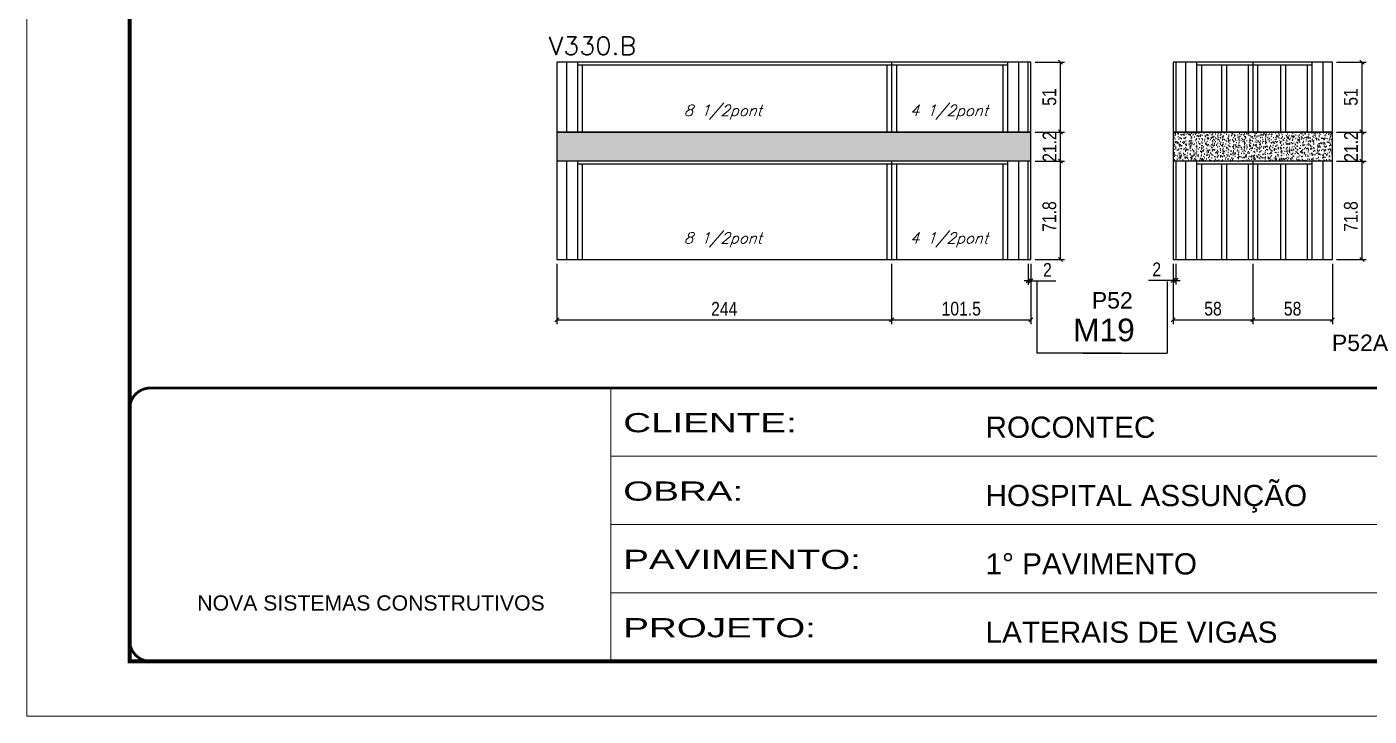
# Model space of a CAD drawing. Extents: x 137137 to 143418, y 10464 to 34486.
# Drawn here: x 141892 to 142871, y 23099 to 23601 of the extents above; entities that cross this region are included whole.
import ezdxf

# ---------------------------------------------------------------- set-up
doc = ezdxf.new("R2010")
doc.units = 0
doc.linetypes.add('CONTINUO', pattern=[0])
doc.linetypes.add('DASHED', pattern=[0.75, 0.5, -0.25])
for name, color, linetype in [('5', 5, 'Continuous'), ('COTA', 241, 'Continuous'), ('NOMENCLATURA', 7, 'Continuous'), ('Painéis', 200, 'Continuous'), ('SARR_2.2x7', 40, 'Continuous'), ('SARR_3.5x7', 81, 'Continuous'), ('texto', 7, 'Continuous')]:
    doc.layers.add(name, color=color, linetype=linetype)
for name, color, linetype, lineweight in [('Folhas', 255, 'Continuous', 9), ('SARRAFO DE PRESSAO', 251, 'DASHED', 9), ('Texto Seção', 7, 'Continuous', 15)]:
    doc.layers.add(name, color=color, linetype=linetype, lineweight=lineweight)
doc.styles.add('ARIAL', font='arial.ttf')
doc.styles.add('COTA TECNICA', font='techl___.ttf', dxfattribs={"height": 10})
doc.styles.add('REGUA-120', font='ROMANS.shx', dxfattribs={"height": 15})
doc.styles.add('Romans', font='romans.shx')
doc.styles.get("Standard").update_dxf_attribs({"font": 'arial.ttf'})
doc.styles.add('Tecnologia', font='')
doc.styles.get('Tecnologia').set_extended_font_data('Forgotten Futurist')
doc.dimstyles.new('PAINEL', dxfattribs={"dimtxt": 10, "dimasz": 3, "dimexe": 3, "dimexo": 3, "dimgap": 3, "dimtad": 1, "dimdec": 1, "dimzin": 12, "dimdsep": 46, "dimtxsty": 'COTA TECNICA', "dimblk1": 'OBLIQUE', "dimblk2": 'OBLIQUE', "dimsah": 1, "dimcen": 0.9, "dimclrd": 4, "dimclre": 4, "dimclrt": 240, "dimadec": 1, "dimazin": 3, "dimtfac": 1, "dimtdec": 1, "dimtmove": 0, "dimatfit": 3, "dimfxl": 1, "dimtolj": 1, "dimtzin": 12, "dimarcsym": 0})

# ---------------------------------------------------------------- blocks, each defined once
blk = doc.blocks.new('9999999999')
at = {"color": 30, "linetype": 'CONTINUO'}
for p, q in [((98564.56, 34230.21), (98564.56, 34429.45)), ((98564.56, 34379.64), (99583.98, 34379.64)), ((98564.56, 34329.83), (99487.98, 34329.83)), ((98564.56, 34280.02), (99487.98, 34280.02))]:
    blk.add_line(p, q, dxfattribs=at)
at = {"color": 30, "linetype": 'CONTINUO', "const_width": 2}
blk.add_lwpolyline([(99583.98, 34230.21), (99583.98, 34414.45, 0.414214), (99568.98, 34429.45), (98228.98, 34429.45, 0.414214), (98213.98, 34414.45), (98213.98, 34245.21, 0.414214), (98228.98, 34230.21), (99583.98, 34230.21)], format="xyb", dxfattribs=at)
at = {"layer": 'Folhas'}
blk.add_lwpolyline([(98138.98, 34190.21), (99623.98, 34190.21), (99623.98, 35240.21), (98138.98, 35240.21)], close=True, dxfattribs=at)
at = {"layer": 'Folhas', "color": 30, "const_width": 3}
blk.add_lwpolyline([(98213.98, 34230.21), (99583.98, 34230.21), (99583.98, 35200.21), (98213.98, 35200.21)], close=True, dxfattribs=at)
at = {"color": 7, "linetype": 'Continuous', "ltscale": 5, "style": 'ARIAL'}
for s, height, p in [('ROCONTEC', 15.483, (98837.68, 34393.13)), ('HOSPITAL ASSUNÇÃO', 15.4829, (98837.68, 34343.32)), ('1° PAVIMENTO', 15.4829, (98837.68, 34293.51)), ('NOVA SISTEMAS CONSTRUTIVOS', 11.0592, (98263.19, 34267.21)), ('LATERAIS DE VIGAS', 15.4829, (98837.68, 34243.7))]:
    blk.add_text(s, height=height, dxfattribs=at).set_placement(p)
at = {"layer": 'Folhas', "color": 7, "style": 'Tecnologia', "width": 1.5}
for s, p in [('CLIENTE:', (98573.65, 34397.17)), ('OBRA:', (98573.65, 34347.31)), ('PAVIMENTO:', (98573.65, 34297.5)), ('PROJETO:', (98573.65, 34247.69))]:
    blk.add_text(s, height=14, dxfattribs=at).set_placement(p)
blk = doc.blocks.new('_Oblique')
at = {"color": 0, "linetype": 'ByBlock', "lineweight": -2}
blk.add_line((-0.5, -0.5), (0.5, 0.5), dxfattribs=at)
blk = doc.blocks.new('*D1136')
at = {"layer": 'COTA', "color": 4, "linetype": 'ByBlock', "lineweight": -2, "transparency": 16777216}
for p, q in [((142627.03, 23503.25), (142648.63, 23503.25)), ((142645.63, 23431.45), (142645.63, 23503.25)), ((142627.03, 23431.45), (142648.63, 23431.45))]:
    blk.add_line(p, q, dxfattribs=at)
at = {"layer": 'Defpoints', "color": 0, "linetype": 'ByBlock', "transparency": 16777216}
for p in [(142624.03, 23503.25), (142645.63, 23503.25), (142624.03, 23431.45)]:
    blk.add_point(p, dxfattribs=at)
at = {"layer": 'COTA', "color": 4, "linetype": 'ByBlock', "lineweight": -2, "transparency": 16777216, "xscale": 3, "yscale": 3, "zscale": 3}
for p, rotation in [((142645.63, 23503.25), 90), ((142645.63, 23431.45), 270)]:
    blk.add_blockref('_Oblique', p, dxfattribs=dict(at, rotation=rotation))
at = {"layer": 'COTA', "color": 240, "linetype": 'ByBlock', "transparency": 16777216, "insert": (142637.53, 23462.85), "char_height": 10, "attachment_point": 5, "rotation": 90, "style": 'COTA TECNICA'}
blk.add_mtext('\\A1;71.8', dxfattribs=at)
blk = doc.blocks.new('*D1137')
at = {"layer": 'COTA', "color": 4, "linetype": 'ByBlock', "lineweight": -2, "transparency": 16777216}
for p, q in [((142627.03, 23524.45), (142648.63, 23524.45)), ((142645.63, 23503.25), (142645.63, 23524.45)), ((142627.03, 23503.25), (142648.63, 23503.25))]:
    blk.add_line(p, q, dxfattribs=at)
at = {"layer": 'Defpoints', "color": 0, "linetype": 'ByBlock', "transparency": 16777216}
for p in [(142624.03, 23524.45), (142645.63, 23524.45), (142624.03, 23503.25)]:
    blk.add_point(p, dxfattribs=at)
at = {"layer": 'COTA', "color": 4, "linetype": 'ByBlock', "lineweight": -2, "transparency": 16777216, "xscale": 3, "yscale": 3, "zscale": 3}
for p, rotation in [((142645.63, 23524.45), 90), ((142645.63, 23503.25), 270)]:
    blk.add_blockref('_Oblique', p, dxfattribs=dict(at, rotation=rotation))
at = {"layer": 'COTA', "color": 240, "linetype": 'ByBlock', "transparency": 16777216, "insert": (142637.57, 23513.85), "char_height": 10, "attachment_point": 5, "rotation": 90, "style": 'COTA TECNICA'}
blk.add_mtext('\\A1;21.2', dxfattribs=at)
blk = doc.blocks.new('*D1138')
at = {"layer": 'COTA', "color": 4, "linetype": 'ByBlock', "lineweight": -2, "transparency": 16777216}
for p, q in [((142278.53, 23428.45), (142278.53, 23384.5)), ((142522.53, 23428.45), (142522.53, 23384.5)), ((142278.53, 23387.5), (142522.53, 23387.5))]:
    blk.add_line(p, q, dxfattribs=at)
at = {"layer": 'Defpoints', "color": 0, "linetype": 'ByBlock', "transparency": 16777216}
for p in [(142278.53, 23431.45), (142522.53, 23431.45), (142522.53, 23387.5)]:
    blk.add_point(p, dxfattribs=at)
at = {"layer": 'COTA', "color": 4, "linetype": 'ByBlock', "lineweight": -2, "transparency": 16777216, "xscale": 3, "yscale": 3, "zscale": 3, "rotation": 180}
blk.add_blockref('_Oblique', (142278.53, 23387.5), dxfattribs=at)
at = {"layer": 'COTA', "color": 4, "linetype": 'ByBlock', "lineweight": -2, "transparency": 16777216, "xscale": 3, "yscale": 3, "zscale": 3}
blk.add_blockref('_Oblique', (142522.53, 23387.5), dxfattribs=at)
at = {"layer": 'COTA', "color": 240, "linetype": 'ByBlock', "transparency": 16777216, "insert": (142400.53, 23395.57), "char_height": 10, "attachment_point": 5, "style": 'COTA TECNICA'}
blk.add_mtext('\\A1;244', dxfattribs=at)
blk = doc.blocks.new('*D1139')
at = {"layer": 'COTA', "color": 4, "linetype": 'ByBlock', "lineweight": -2, "transparency": 16777216}
for p, q in [((142522.53, 23428.45), (142522.53, 23384.5)), ((142624.03, 23428.45), (142624.03, 23384.5)), ((142522.53, 23387.5), (142624.03, 23387.5))]:
    blk.add_line(p, q, dxfattribs=at)
at = {"layer": 'Defpoints', "color": 0, "linetype": 'ByBlock', "transparency": 16777216}
for p in [(142522.53, 23431.45), (142624.03, 23431.45), (142624.03, 23387.5)]:
    blk.add_point(p, dxfattribs=at)
at = {"layer": 'COTA', "color": 4, "linetype": 'ByBlock', "lineweight": -2, "transparency": 16777216, "xscale": 3, "yscale": 3, "zscale": 3, "rotation": 180}
blk.add_blockref('_Oblique', (142522.53, 23387.5), dxfattribs=at)
at = {"layer": 'COTA', "color": 4, "linetype": 'ByBlock', "lineweight": -2, "transparency": 16777216, "xscale": 3, "yscale": 3, "zscale": 3}
blk.add_blockref('_Oblique', (142624.03, 23387.5), dxfattribs=at)
at = {"layer": 'COTA', "color": 240, "linetype": 'ByBlock', "transparency": 16777216, "insert": (142573.28, 23395.61), "char_height": 10, "attachment_point": 5, "style": 'COTA TECNICA'}
blk.add_mtext('\\A1;101.5', dxfattribs=at)
blk = doc.blocks.new('*D1140')
at = {"layer": 'COTA', "color": 4, "linetype": 'ByBlock', "lineweight": -2, "transparency": 16777216}
for p, q in [((142846.76, 23503.25), (142868.36, 23503.25)), ((142865.36, 23431.45), (142865.36, 23503.25)), ((142846.76, 23431.45), (142868.36, 23431.45))]:
    blk.add_line(p, q, dxfattribs=at)
at = {"layer": 'Defpoints', "color": 0, "linetype": 'ByBlock', "transparency": 16777216}
for p in [(142843.76, 23503.25), (142865.36, 23503.25), (142843.76, 23431.45)]:
    blk.add_point(p, dxfattribs=at)
at = {"layer": 'COTA', "color": 4, "linetype": 'ByBlock', "lineweight": -2, "transparency": 16777216, "xscale": 3, "yscale": 3, "zscale": 3}
for p, rotation in [((142865.36, 23503.25), 90), ((142865.36, 23431.45), 270)]:
    blk.add_blockref('_Oblique', p, dxfattribs=dict(at, rotation=rotation))
at = {"layer": 'COTA', "color": 240, "linetype": 'ByBlock', "transparency": 16777216, "insert": (142857.27, 23462.85), "char_height": 10, "attachment_point": 5, "rotation": 90, "style": 'COTA TECNICA'}
blk.add_mtext('\\A1;71.8', dxfattribs=at)
blk = doc.blocks.new('*D1141')
at = {"layer": 'COTA', "color": 4, "linetype": 'ByBlock', "lineweight": -2, "transparency": 16777216}
for p, q in [((142727.76, 23428.45), (142727.76, 23384.5)), ((142785.76, 23428.45), (142785.76, 23384.5)), ((142727.76, 23387.5), (142785.76, 23387.5))]:
    blk.add_line(p, q, dxfattribs=at)
at = {"layer": 'Defpoints', "color": 0, "linetype": 'ByBlock', "transparency": 16777216}
for p in [(142727.76, 23431.45), (142785.76, 23431.45), (142785.76, 23387.5)]:
    blk.add_point(p, dxfattribs=at)
at = {"layer": 'COTA', "color": 4, "linetype": 'ByBlock', "lineweight": -2, "transparency": 16777216, "xscale": 3, "yscale": 3, "zscale": 3, "rotation": 180}
blk.add_blockref('_Oblique', (142727.76, 23387.5), dxfattribs=at)
at = {"layer": 'COTA', "color": 4, "linetype": 'ByBlock', "lineweight": -2, "transparency": 16777216, "xscale": 3, "yscale": 3, "zscale": 3}
blk.add_blockref('_Oblique', (142785.76, 23387.5), dxfattribs=at)
at = {"layer": 'COTA', "color": 240, "linetype": 'ByBlock', "transparency": 16777216, "insert": (142756.76, 23395.63), "char_height": 10, "attachment_point": 5, "style": 'COTA TECNICA'}
blk.add_mtext('\\A1;58', dxfattribs=at)
blk = doc.blocks.new('*D1142')
at = {"layer": 'COTA', "color": 4, "linetype": 'ByBlock', "lineweight": -2, "transparency": 16777216}
for p, q in [((142785.76, 23428.45), (142785.76, 23384.5)), ((142843.76, 23428.45), (142843.76, 23384.5)), ((142785.76, 23387.5), (142843.76, 23387.5))]:
    blk.add_line(p, q, dxfattribs=at)
at = {"layer": 'Defpoints', "color": 0, "linetype": 'ByBlock', "transparency": 16777216}
for p in [(142785.76, 23431.45), (142843.76, 23431.45), (142843.76, 23387.5)]:
    blk.add_point(p, dxfattribs=at)
at = {"layer": 'COTA', "color": 4, "linetype": 'ByBlock', "lineweight": -2, "transparency": 16777216, "xscale": 3, "yscale": 3, "zscale": 3, "rotation": 180}
blk.add_blockref('_Oblique', (142785.76, 23387.5), dxfattribs=at)
at = {"layer": 'COTA', "color": 4, "linetype": 'ByBlock', "lineweight": -2, "transparency": 16777216, "xscale": 3, "yscale": 3, "zscale": 3}
blk.add_blockref('_Oblique', (142843.76, 23387.5), dxfattribs=at)
at = {"layer": 'COTA', "color": 240, "linetype": 'ByBlock', "transparency": 16777216, "insert": (142814.76, 23395.63), "char_height": 10, "attachment_point": 5, "style": 'COTA TECNICA'}
blk.add_mtext('\\A1;58', dxfattribs=at)
blk = doc.blocks.new('*D1151')
at = {"layer": 'COTA', "color": 4, "lineweight": -2, "ltscale": 25, "transparency": 16777216}
for p, q in [((142846.76, 23524.45), (142868.36, 23524.45)), ((142865.36, 23503.25), (142865.36, 23524.45)), ((142846.76, 23503.25), (142868.36, 23503.25))]:
    blk.add_line(p, q, dxfattribs=at)
at = {"layer": 'Defpoints', "color": 0, "ltscale": 25, "transparency": 16777216}
for p in [(142843.76, 23524.45), (142865.36, 23524.45), (142843.76, 23503.25)]:
    blk.add_point(p, dxfattribs=at)
at = {"layer": 'COTA', "color": 4, "lineweight": -2, "ltscale": 25, "transparency": 16777216, "xscale": 3, "yscale": 3, "zscale": 3}
for p, rotation in [((142865.36, 23524.45), 90), ((142865.36, 23503.25), 270)]:
    blk.add_blockref('_Oblique', p, dxfattribs=dict(at, rotation=rotation))
at = {"layer": 'COTA', "color": 240, "ltscale": 25, "transparency": 16777216, "insert": (142857.31, 23513.85), "char_height": 10, "attachment_point": 5, "rotation": 90, "style": 'COTA TECNICA'}
blk.add_mtext('\\A1;21.2', dxfattribs=at)
blk = doc.blocks.new('*D1153')
at = {"layer": 'COTA', "color": 4, "lineweight": -2, "ltscale": 25, "transparency": 16777216}
for p, q in [((142622.03, 23428.45), (142622.03, 23412.96)), ((142624.03, 23428.45), (142624.03, 23412.96)), ((142622.03, 23415.96), (142619.03, 23415.96)), ((142622.03, 23415.96), (142624.03, 23415.96)), ((142624.03, 23415.96), (142642.14, 23415.96))]:
    blk.add_line(p, q, dxfattribs=at)
at = {"layer": 'Defpoints', "color": 0, "ltscale": 25, "transparency": 16777216}
for p in [(142622.03, 23431.45), (142624.03, 23431.45), (142624.03, 23415.96)]:
    blk.add_point(p, dxfattribs=at)
at = {"layer": 'COTA', "color": 4, "lineweight": -2, "ltscale": 25, "transparency": 16777216, "xscale": 3, "yscale": 3, "zscale": 3}
blk.add_blockref('_Oblique', (142622.03, 23415.96), dxfattribs=at)
at = {"layer": 'COTA', "color": 4, "lineweight": -2, "ltscale": 25, "transparency": 16777216, "xscale": 3, "yscale": 3, "zscale": 3, "rotation": 180}
blk.add_blockref('_Oblique', (142624.03, 23415.96), dxfattribs=at)
at = {"layer": 'COTA', "color": 240, "ltscale": 25, "transparency": 16777216, "insert": (142636.08, 23423.96), "char_height": 10, "attachment_point": 5, "style": 'COTA TECNICA'}
blk.add_mtext('\\A1;2', dxfattribs=at)
blk = doc.blocks.new('*D2035')
at = {"layer": 'COTA', "color": 4, "linetype": 'ByBlock', "lineweight": -2, "transparency": 16777216}
for p, q in [((142627.03, 23575.45), (142648.63, 23575.45)), ((142645.63, 23524.45), (142645.63, 23575.45)), ((142627.03, 23524.45), (142648.63, 23524.45))]:
    blk.add_line(p, q, dxfattribs=at)
at = {"layer": 'Defpoints', "color": 0, "linetype": 'ByBlock', "transparency": 16777216}
for p in [(142624.03, 23575.45), (142645.63, 23575.45), (142624.03, 23524.45)]:
    blk.add_point(p, dxfattribs=at)
at = {"layer": 'COTA', "color": 4, "linetype": 'ByBlock', "lineweight": -2, "transparency": 16777216, "xscale": 3, "yscale": 3, "zscale": 3}
for p, rotation in [((142645.63, 23575.45), 90), ((142645.63, 23524.45), 270)]:
    blk.add_blockref('_Oblique', p, dxfattribs=dict(at, rotation=rotation))
at = {"layer": 'COTA', "color": 240, "linetype": 'ByBlock', "transparency": 16777216, "insert": (142637.52, 23549.95), "char_height": 10, "attachment_point": 5, "rotation": 90, "style": 'COTA TECNICA'}
blk.add_mtext('\\A1;51', dxfattribs=at)
blk = doc.blocks.new('*D2034')
at = {"layer": 'COTA', "color": 4, "linetype": 'ByBlock', "lineweight": -2, "transparency": 16777216}
for p, q in [((142846.76, 23575.45), (142868.36, 23575.45)), ((142865.36, 23524.45), (142865.36, 23575.45)), ((142846.76, 23524.45), (142868.36, 23524.45))]:
    blk.add_line(p, q, dxfattribs=at)
at = {"layer": 'Defpoints', "color": 0, "linetype": 'ByBlock', "transparency": 16777216}
for p in [(142843.76, 23575.45), (142865.36, 23575.45), (142843.76, 23524.45)]:
    blk.add_point(p, dxfattribs=at)
at = {"layer": 'COTA', "color": 4, "linetype": 'ByBlock', "lineweight": -2, "transparency": 16777216, "xscale": 3, "yscale": 3, "zscale": 3}
for p, rotation in [((142865.36, 23575.45), 90), ((142865.36, 23524.45), 270)]:
    blk.add_blockref('_Oblique', p, dxfattribs=dict(at, rotation=rotation))
at = {"layer": 'COTA', "color": 240, "linetype": 'ByBlock', "transparency": 16777216, "insert": (142857.25, 23549.95), "char_height": 10, "attachment_point": 5, "rotation": 90, "style": 'COTA TECNICA'}
blk.add_mtext('\\A1;51', dxfattribs=at)
blk = doc.blocks.new('*D2036')
at = {"layer": 'COTA', "color": 4, "lineweight": -2, "ltscale": 25, "transparency": 16777216}
for p, q in [((142727.76, 23428.45), (142727.76, 23413.33)), ((142729.76, 23428.45), (142729.76, 23413.33)), ((142727.76, 23416.33), (142709.65, 23416.33)), ((142729.76, 23416.33), (142727.76, 23416.33)), ((142729.76, 23416.33), (142732.76, 23416.33))]:
    blk.add_line(p, q, dxfattribs=at)
at = {"layer": 'Defpoints', "color": 0, "ltscale": 25, "transparency": 16777216}
for p in [(142727.76, 23431.45), (142729.76, 23431.45), (142727.76, 23416.33)]:
    blk.add_point(p, dxfattribs=at)
at = {"layer": 'COTA', "color": 4, "lineweight": -2, "ltscale": 25, "transparency": 16777216, "xscale": 3, "yscale": 3, "zscale": 3}
blk.add_blockref('_Oblique', (142727.76, 23416.33), dxfattribs=at)
at = {"layer": 'COTA', "color": 4, "lineweight": -2, "ltscale": 25, "transparency": 16777216, "xscale": 3, "yscale": 3, "zscale": 3, "rotation": 180}
blk.add_blockref('_Oblique', (142729.76, 23416.33), dxfattribs=at)
at = {"layer": 'COTA', "color": 240, "ltscale": 25, "transparency": 16777216, "insert": (142715.71, 23424.33), "char_height": 10, "attachment_point": 5, "style": 'COTA TECNICA'}
blk.add_mtext('\\A1;2', dxfattribs=at)

msp = doc.modelspace()

# ---------------------------------------------------------------- hatches: boundary and pattern name
at = {"layer": 'COTA', "linetype": 'ByBlock'}
h = msp.add_hatch(dxfattribs=at)
h.set_pattern_fill('AR-CONC', color=256, scale=0.03)
h.set_pattern_definition([(50, (3424.709, -8246.8173), (5.46554007, -0.47817257), [0.5715, -6.2865]), (355, (3424.709, -8246.8173), (-1.05730264, 5.73170536), [0.4572, -5.02921753]), (100.4514447, (3425.1646, -8246.857), (4.40823741, 5.25353256), [0.48570026, -5.34270734]), (46.1842, (3424.709, -8245.293), (8.13237123, -1.26126984), [0.85725, -9.42975]), (96.6355576, (3425.387, -8245.3984), (7.122124, 7.42278374), [0.7285507, -8.01406824]), (351.184151, (3424.709, -8245.293), (7.122124, 7.42278374), [0.685799, -7.54379196]), (21, (3425.471, -8245.6743), (4.54843174, -3.06795595), [0.5715, -6.2865]), (326, (3425.471, -8245.6743), (1.85406085, 5.52563898), [0.4572, -5.0292]), (71.451445, (3425.85, -8245.93), (6.40249258, 2.45768307), [0.48570026, -5.34269813]), (37.5, (3424.7091, -8246.8173), (0.092658098, 2.536651166), [0, -4.96824, 0, -5.1054, 0, -5.04825]), (7.5, (3424.709, -8246.8173), (2.004589875, 3.005417245), [0, -2.91084, 0, -4.85394, 0, -1.92405]), (327.5, (3423.0099, -8246.8173), (4.067717855, -0.17186232), [0, -1.905, 0, -5.9436, 0, -7.8867]), (317.5, (3422.248, -8246.8173), (4.44387544, 0.76279473), [0, -2.4765, 0, -3.94716, 0, -5.6007])])
h.paths.add_polyline_path([(142278.53, 23524.45), (142278.53, 23503.25), (142624.03, 23503.25), (142624.03, 23524.45)])
h = msp.add_hatch(dxfattribs=at)
h.set_pattern_fill('AR-CONC', color=256, scale=0.03)
h.set_pattern_definition([(50, (3874.9437, -8246.8173), (5.46554007, -0.47817257), [0.5715, -6.2865]), (355, (3874.9437, -8246.8173), (-1.05730264, 5.73170536), [0.4572, -5.02921753]), (100.4514447, (3875.399, -8246.857), (4.40823741, 5.25353256), [0.48570026, -5.34270734]), (46.1842, (3874.944, -8245.293), (8.13237123, -1.26126984), [0.85725, -9.42975]), (96.6355576, (3875.621, -8245.3984), (7.122124, 7.42278374), [0.7285507, -8.01406824]), (351.184151, (3874.944, -8245.293), (7.122124, 7.42278374), [0.685799, -7.54379196]), (21, (3875.7057, -8245.6743), (4.54843174, -3.06795595), [0.5715, -6.2865]), (326, (3875.7057, -8245.6743), (1.85406085, 5.52563898), [0.4572, -5.0292]), (71.451445, (3876.0847, -8245.93), (6.40249258, 2.45768307), [0.48570026, -5.34269813]), (37.5, (3874.9437, -8246.8173), (0.092658098, 2.536651166), [0, -4.96824, 0, -5.1054, 0, -5.04825]), (7.5, (3874.9437, -8246.8173), (2.004589875, 3.005417245), [0, -2.91084, 0, -4.85394, 0, -1.92405]), (327.5, (3873.2444, -8246.8173), (4.067717855, -0.17186232), [0, -1.905, 0, -5.9436, 0, -7.8867]), (317.5, (3872.4824, -8246.8173), (4.44387544, 0.76279473), [0, -2.4765, 0, -3.94716, 0, -5.6007])])
h.paths.add_polyline_path([(142843.76, 23503.25), (142843.76, 23524.45), (142727.76, 23524.45), (142727.76, 23503.25)])

# ---------------------------------------------------------------- linework, layer by layer
for p, q in [((142624.03, 23524.45), (142278.53, 23524.45)), ((142278.53, 23524.45), (142278.53, 23503.25)), ((142624.03, 23503.25), (142624.03, 23524.45)), ((142843.76, 23524.45), (142727.76, 23524.45)), ((142727.76, 23524.45), (142727.76, 23503.25)), ((142843.76, 23503.25), (142843.76, 23524.45))]:
    msp.add_line(p, q, dxfattribs=at)
at = {"layer": 'NOMENCLATURA', "linetype": 'Continuous'}
for p, q in [((142628.4, 23415.57), (142628.4, 23363.17)), ((142723.4, 23415.57), (142723.4, 23363.17)), ((142689.89, 23363.17), (142628.4, 23363.17)), ((142661.91, 23363.17), (142723.4, 23363.17))]:
    msp.add_line(p, q, dxfattribs=at)
at = {"layer": 'Painéis', "linetype": 'ByBlock'}
for p, q in [((142278.53, 23575.45), (142278.53, 23524.45)), ((142624.03, 23575.45), (142278.53, 23575.45)), ((142522.53, 23575.45), (142522.53, 23524.45)), ((142622.03, 23524.45), (142622.03, 23575.45)), ((142624.03, 23524.45), (142624.03, 23575.45)), ((142727.76, 23575.45), (142727.76, 23524.45)), ((142843.76, 23575.45), (142727.76, 23575.45)), ((142729.76, 23575.45), (142729.76, 23524.45)), ((142785.76, 23575.45), (142785.76, 23524.45)), ((142843.76, 23524.45), (142843.76, 23575.45)), ((142278.53, 23524.45), (142624.03, 23524.45)), ((142727.76, 23524.45), (142843.76, 23524.45)), ((142278.53, 23503.25), (142278.53, 23431.45)), ((142624.03, 23503.25), (142278.53, 23503.25)), ((142522.53, 23503.25), (142522.53, 23431.45)), ((142622.03, 23431.45), (142622.03, 23503.25)), ((142624.03, 23431.45), (142624.03, 23503.25)), ((142727.76, 23503.25), (142727.76, 23431.45)), ((142843.76, 23503.25), (142727.76, 23503.25)), ((142729.76, 23503.25), (142729.76, 23431.45)), ((142785.76, 23503.25), (142785.76, 23431.45)), ((142843.76, 23431.45), (142843.76, 23503.25)), ((142278.53, 23431.45), (142624.03, 23431.45)), ((142727.76, 23431.45), (142843.76, 23431.45))]:
    msp.add_line(p, q, dxfattribs=at)
at = {"layer": 'SARR_2.2x7', "linetype": 'Continuous'}
for p, q in [((142285.53, 23575.45), (142285.53, 23524.45)), ((142522.53, 23573.25), (142293.53, 23573.25)), ((142607.03, 23573.25), (142522.53, 23573.25)), ((142615.03, 23575.45), (142615.03, 23524.45)), ((142736.76, 23575.45), (142736.76, 23524.45)), ((142785.76, 23573.25), (142744.76, 23573.25)), ((142828.76, 23573.25), (142785.76, 23573.25)), ((142836.76, 23575.45), (142836.76, 23524.45)), ((142285.53, 23503.25), (142285.53, 23431.45)), ((142522.53, 23501.05), (142293.53, 23501.05)), ((142607.03, 23501.05), (142522.53, 23501.05)), ((142615.03, 23503.25), (142615.03, 23431.45)), ((142736.76, 23503.25), (142736.76, 23431.45)), ((142785.76, 23501.05), (142744.76, 23501.05)), ((142828.76, 23501.05), (142785.76, 23501.05)), ((142836.76, 23503.25), (142836.76, 23431.45))]:
    msp.add_line(p, q, dxfattribs=at)
at = {"layer": 'SARR_3.5x7'}
for p, q in [((142293.53, 23575.45), (142293.53, 23524.45)), ((142297.03, 23573.25), (142297.03, 23524.45)), ((142519.03, 23573.25), (142519.03, 23524.45)), ((142526.03, 23573.25), (142526.03, 23524.45)), ((142603.53, 23573.25), (142603.53, 23524.45)), ((142607.03, 23575.45), (142607.03, 23524.45)), ((142744.76, 23575.45), (142744.76, 23524.45)), ((142748.26, 23573.25), (142748.26, 23524.45)), ((142762.99, 23573.25), (142762.99, 23524.45)), ((142766.49, 23573.25), (142766.49, 23524.45)), ((142782.26, 23573.25), (142782.26, 23524.45)), ((142789.26, 23573.25), (142789.26, 23524.45)), ((142805.99, 23573.25), (142805.99, 23524.45)), ((142809.49, 23573.25), (142809.49, 23524.45)), ((142825.26, 23573.25), (142825.26, 23524.45)), ((142828.76, 23575.45), (142828.76, 23524.45)), ((142293.53, 23503.25), (142293.53, 23431.45)), ((142297.03, 23501.05), (142297.03, 23431.45)), ((142519.03, 23501.05), (142519.03, 23431.45)), ((142526.03, 23501.05), (142526.03, 23431.45)), ((142603.53, 23501.05), (142603.53, 23431.45)), ((142607.03, 23503.25), (142607.03, 23431.45)), ((142744.76, 23503.25), (142744.76, 23431.45)), ((142748.26, 23501.05), (142748.26, 23431.45)), ((142762.99, 23501.05), (142762.99, 23431.45)), ((142766.49, 23501.05), (142766.49, 23431.45)), ((142782.26, 23501.05), (142782.26, 23431.45)), ((142789.26, 23501.05), (142789.26, 23431.45)), ((142805.99, 23501.05), (142805.99, 23431.45)), ((142809.49, 23501.05), (142809.49, 23431.45)), ((142825.26, 23501.05), (142825.26, 23431.45)), ((142828.76, 23503.25), (142828.76, 23431.45))]:
    msp.add_line(p, q, dxfattribs=at)

# ---------------------------------------------------------------- block references
at = {"layer": 'SARRAFO DE PRESSAO', "color": 6, "linetype": 'ByBlock'}
msp.add_blockref('9999999999', (43753.31, -11091.6), dxfattribs=at)

# ---------------------------------------------------------------- texts
at = {"layer": '5', "linetype": 'Continuous'}
for s, p in [('P52', (142668.44, 23395.76)), ('P52A', (142843.4, 23364.81))]:
    msp.add_text(s, height=12, rotation=0.00004, dxfattribs=at).set_placement(p)
at = {"layer": 'NOMENCLATURA', "linetype": 'Continuous'}
msp.add_text('M19', height=16.5, dxfattribs=at).set_placement((142654.89, 23371.92))
at = {"layer": 'texto', "color": 2, "char_height": 8, "attachment_point": 5, "style": 'Romans'}
for s, insert in [('{\\Q19;\\C256;8 1/2pont}', (142399.55, 23538.85)), ('{\\Q19;\\C256;4 1/2pont}', (142564.33, 23538.85)), ('{\\Q19;\\C256;8 1/2pont}', (142399.55, 23445.85)), ('{\\Q19;\\C256;4 1/2pont}', (142564.33, 23445.85))]:
    msp.add_mtext(s, dxfattribs=dict(at, insert=insert))
at = {"layer": 'Texto Seção', "style": 'REGUA-120', "width": 1.05}
msp.add_text('V330.B', height=13, dxfattribs=at).set_placement((142272.7, 23580.83))

# ---------------------------------------------------------------- dimensions: what is measured, and where the dimension line sits
at = {"layer": 'COTA', "linetype": 'ByBlock'}
for base, p1, p2, picture, middle in [((142645.63, 23575.45), (142624.03, 23524.45), (142624.03, 23575.45), '*D2035', (142645.63, 23549.95)), ((142865.36, 23575.45), (142843.76, 23524.45), (142843.76, 23575.45), '*D2034', (142865.36, 23549.95)), ((142645.63, 23524.45), (142624.03, 23503.25), (142624.03, 23524.45), '*D1137', (142645.63, 23513.85)), ((142645.63, 23503.25), (142624.03, 23431.45), (142624.03, 23503.25), '*D1136', (142645.63, 23462.85)), ((142865.36, 23503.25), (142843.76, 23431.45), (142843.76, 23503.25), '*D1140', (142865.36, 23462.85))]:
    dim = msp.add_linear_dim(base=base, p1=p1, p2=p2, angle=90, dimstyle='PAINEL', dxfattribs=at)
    dim.commit()
    dim.dimension.update_dxf_attribs({"geometry": picture, "text_midpoint": middle, "dimtype": 160})
at = {"layer": 'COTA', "ltscale": 25}
dim = msp.add_linear_dim(base=(142865.36, 23524.45), p1=(142843.76, 23503.25), p2=(142843.76, 23524.45), angle=90, dimstyle='PAINEL', dxfattribs=at)
dim.commit()
dim.dimension.update_dxf_attribs({"geometry": '*D1151', "text_midpoint": (142865.36, 23513.85), "dimtype": 160})
at = {"layer": 'COTA', "linetype": 'ByBlock'}
for base, p1, p2, picture, middle in [((142522.53, 23387.5), (142278.53, 23431.45), (142522.53, 23431.45), '*D1138', (142400.53, 23395.57)), ((142624.03, 23387.5), (142522.53, 23431.45), (142624.03, 23431.45), '*D1139', (142573.28, 23395.61)), ((142785.76, 23387.5), (142727.76, 23431.45), (142785.76, 23431.45), '*D1141', (142756.76, 23395.63)), ((142843.76, 23387.5), (142785.76, 23431.45), (142843.76, 23431.45), '*D1142', (142814.76, 23395.63))]:
    dim = msp.add_linear_dim(base=base, p1=p1, p2=p2, dimstyle='PAINEL', dxfattribs=at)
    dim.commit()
    dim.dimension.update_dxf_attribs({"geometry": picture, "text_midpoint": middle})
at = {"layer": 'COTA', "ltscale": 25}
for base, p1, p2, picture, middle in [((142624.03, 23415.96), (142622.03, 23431.45), (142624.03, 23431.45), '*D1153', (142636.08, 23423.96)), ((142727.76, 23416.33), (142729.76, 23431.45), (142727.76, 23431.45), '*D2036', (142715.71, 23424.33))]:
    dim = msp.add_linear_dim(base=base, p1=p1, p2=p2, dimstyle='PAINEL', dxfattribs=at)
    dim.commit()
    dim.dimension.update_dxf_attribs({"geometry": picture, "text_midpoint": middle})

doc.saveas('drawing.dxf')
